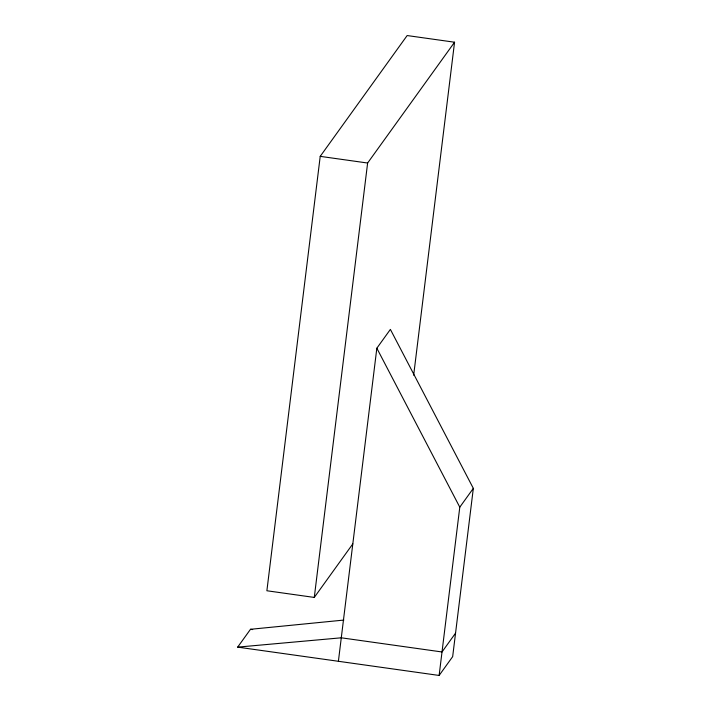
<?xml version="1.0" encoding="UTF-8"?>
<svg xmlns="http://www.w3.org/2000/svg" width="711" height="711" viewBox="0 0 711 711"><rect width="100%" height="100%" fill="white"/><g stroke="black" fill="none" stroke-linecap="round" stroke-linejoin="round"><path stroke-width="1.07" d="M413.669 375.186L454.56 42.216L407.154 35.55L320.217 156.358L266.883 590.761L314.28 597.427L352.816 543.879M314.28 597.427L367.623 163.023L454.56 42.216M338.4 661.283L376.839 348.212L390.383 329.397L473.33 488.359L452.667 656.635L439.131 675.45L237.67 647.126L250.494 629.297L343.84 620.072M439.131 675.45L459.786 507.174L473.33 488.359M455.547 633.154L442.011 651.969L341.28 637.803L237.67 647.126M250.494 629.297L252.681 629.582M320.217 156.358L367.623 163.023M376.839 348.212L459.786 507.174"/></g></svg>
